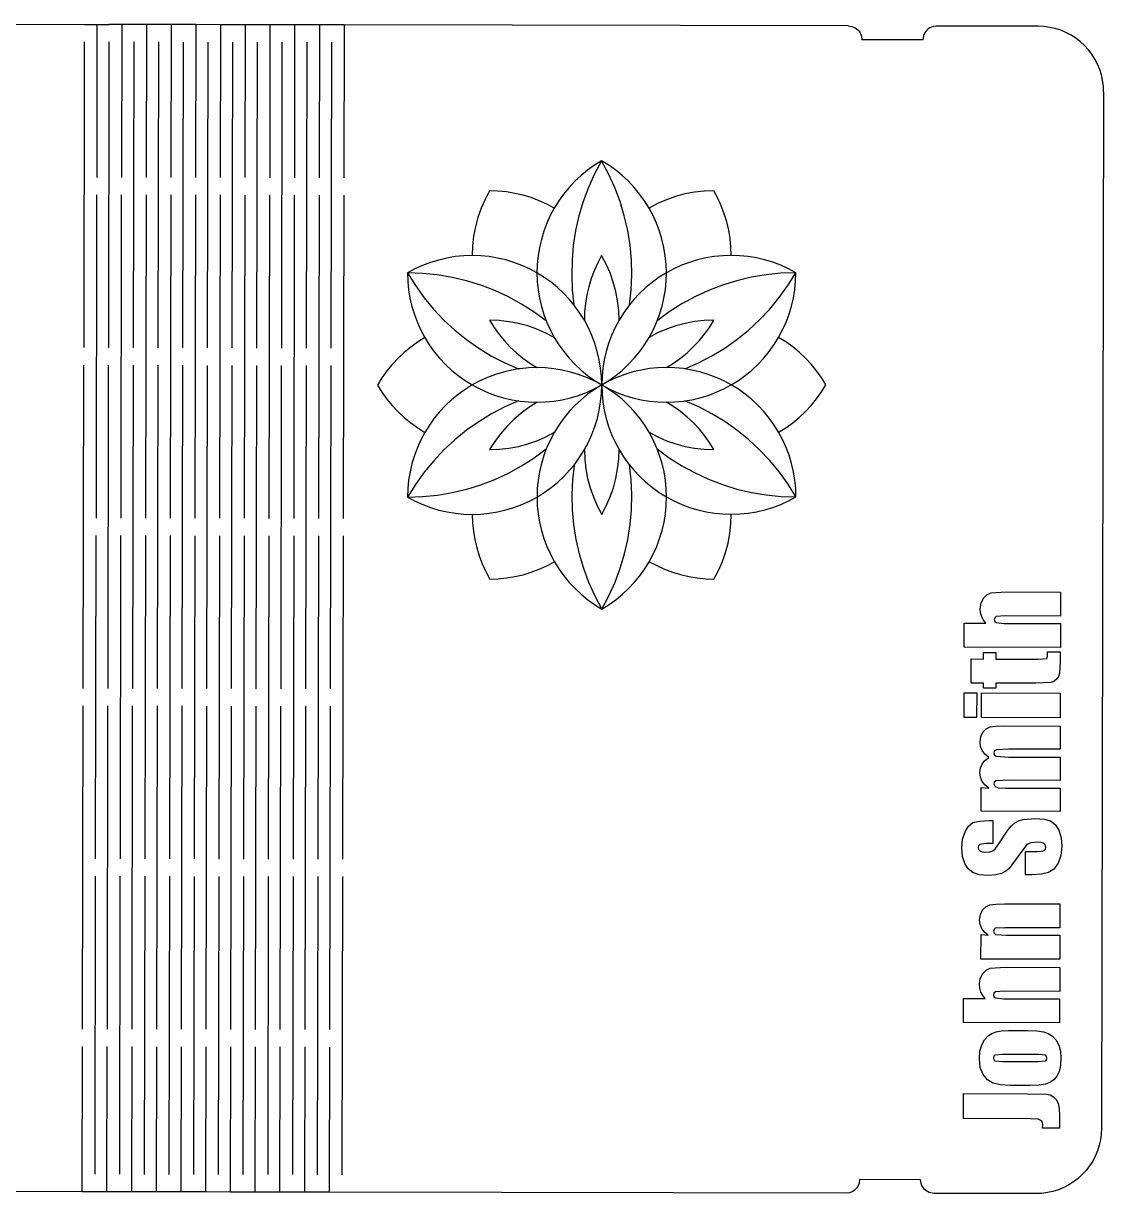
# Model space of a CAD drawing. Extents: x -157 to 157, y -85 to 85.
# Drawn here: x 0 to 157.4, y -85.3 to 85.3 of the extents above; entities that cross this region are included whole.
import ezdxf

# ---------------------------------------------------------------- set-up
doc = ezdxf.new("R2010")
doc.units = 0
doc.header["$MEASUREMENT"] = 0
doc.layers.get('0').update_dxf_attribs({"linetype": 'CONTINUOUS'})

msp = doc.modelspace()

# ---------------------------------------------------------------- linework, layer by layer
for p, q in [((-64.54, 85.27), (8.92, 85.13)), ((8.92, 85.13), (10.72, 85.12)), ((10.72, 85.12), (10.68, 62.83)), ((10.72, 85.12), (12.52, 85.12)), ((14.32, 85.12), (12.52, 85.12)), ((14.32, 85.12), (14.28, 62.83)), ((17.92, 85.11), (14.32, 85.12)), ((17.92, 85.11), (17.88, 62.82)), ((21.53, 85.1), (17.92, 85.11)), ((21.53, 85.1), (21.48, 62.81)), ((25.13, 85.1), (21.53, 85.1)), ((25.13, 85.1), (25.08, 62.8)), ((28.73, 85.09), (25.13, 85.1)), ((28.73, 85.09), (28.68, 62.8)), ((32.33, 85.08), (28.73, 85.09)), ((32.33, 85.08), (32.29, 62.79)), ((35.93, 85.07), (32.33, 85.08)), ((35.93, 85.07), (35.89, 62.78)), ((39.53, 85.07), (35.93, 85.07)), ((39.53, 85.07), (39.49, 62.78)), ((43.14, 85.06), (39.53, 85.07)), ((43.14, 85.06), (43.09, 62.77)), ((46.74, 85.05), (43.14, 85.06)), ((46.74, 85.05), (46.69, 62.76)), ((120.2, 84.91), (46.74, 85.05)), ((120.2, 84.91), (120.71, 84.84)), ((120.71, 84.84), (120.96, 84.75)), ((120.96, 84.75), (121.2, 84.64)), ((121.2, 84.64), (121.41, 84.49)), ((121.41, 84.49), (121.61, 84.32)), ((121.61, 84.32), (121.78, 84.12)), ((121.78, 84.12), (121.93, 83.9)), ((121.93, 83.9), (122.04, 83.67)), ((122.04, 83.67), (122.12, 83.42)), ((131.24, 83.65), (131.15, 83.4)), ((131.35, 83.88), (131.24, 83.65)), ((131.5, 84.1), (131.35, 83.88)), ((131.67, 84.3), (131.5, 84.1)), ((131.87, 84.47), (131.67, 84.3)), ((132.09, 84.61), (131.87, 84.47)), ((132.32, 84.73), (132.09, 84.61)), ((132.57, 84.81), (132.32, 84.73)), ((133.09, 84.88), (132.57, 84.81)), ((147.91, 84.85), (133.09, 84.88)), ((148.74, 84.81), (147.91, 84.85)), ((149.56, 84.7), (148.74, 84.81)), ((150.38, 84.52), (149.56, 84.7)), ((151.17, 84.27), (150.38, 84.52)), ((151.93, 83.95), (151.17, 84.27)), ((152.67, 83.56), (151.93, 83.95)), ((8.83, 38), (8.91, 82.59)), ((12.43, 37.99), (12.52, 82.58)), ((16.03, 37.99), (16.12, 82.57)), ((19.63, 37.98), (19.72, 82.57)), ((23.23, 37.97), (23.32, 82.56)), ((26.83, 37.96), (26.92, 82.55)), ((30.44, 37.96), (30.52, 82.54)), ((34.04, 37.95), (34.13, 82.54)), ((37.64, 37.94), (37.73, 82.53)), ((41.24, 37.94), (41.33, 82.52)), ((44.84, 37.93), (44.93, 82.52)), ((122.12, 83.42), (122.19, 82.9)), ((131.08, 82.88), (122.19, 82.9)), ((131.15, 83.4), (131.08, 82.88)), ((153.37, 83.12), (152.67, 83.56)), ((154.03, 82.61), (153.37, 83.12)), ((154.64, 82.05), (154.03, 82.61)), ((155.2, 81.43), (154.64, 82.05)), ((155.71, 80.77), (155.2, 81.43)), ((156.15, 80.07), (155.71, 80.77)), ((156.53, 79.33), (156.15, 80.07)), ((156.85, 78.56), (156.53, 79.33)), ((157.1, 77.77), (156.85, 78.56)), ((157.28, 76.96), (157.1, 77.77)), ((157.38, 76.14), (157.28, 76.96)), ((157.42, 75.31), (157.11, -75.82)), ((157.42, 75.31), (157.38, 76.14)), ((84.26, 65.25), (83.22, 64.6)), ((84.26, 65.25), (83.24, 63.33)), ((85.29, 63.33), (84.26, 65.25)), ((85.31, 64.6), (84.26, 65.25)), ((82.21, 63.88), (81.26, 63.1)), ((83.22, 64.6), (82.21, 63.88)), ((83.24, 63.33), (82.34, 61.34)), ((86.19, 61.34), (85.29, 63.33)), ((86.32, 63.88), (85.31, 64.6)), ((87.27, 63.1), (86.32, 63.88)), ((80.36, 62.25), (79.51, 61.35)), ((81.26, 63.1), (80.36, 62.25)), ((88.17, 62.25), (87.27, 63.1)), ((89.02, 61.35), (88.17, 62.25)), ((10.67, 60.29), (10.58, 13.16)), ((14.27, 60.29), (14.18, 13.15)), ((17.87, 60.28), (17.78, 13.15)), ((21.48, 60.27), (21.38, 13.14)), ((25.08, 60.26), (24.98, 13.13)), ((28.68, 60.26), (28.59, 13.12)), ((32.28, 60.25), (32.19, 13.12)), ((35.88, 60.24), (35.79, 13.11)), ((39.48, 60.24), (39.39, 13.1)), ((43.09, 60.23), (42.99, 13.1)), ((46.69, 60.22), (46.59, 13.09)), ((67.92, 60.86), (67.27, 59.62)), ((69.16, 60.82), (67.92, 60.86)), ((70.39, 60.7), (69.16, 60.82)), ((71.61, 60.5), (70.39, 60.7)), ((72.81, 60.22), (71.61, 60.5)), ((73.99, 59.87), (72.81, 60.22)), ((75.15, 59.43), (73.99, 59.87)), ((78.73, 60.39), (78.01, 59.39)), ((79.51, 61.35), (78.73, 60.39)), ((82.34, 61.34), (81.58, 59.3)), ((86.95, 59.3), (86.19, 61.34)), ((89.8, 60.4), (89.02, 61.35)), ((90.52, 59.4), (89.8, 60.4)), ((95.05, 60.04), (93.71, 59.57)), ((96.41, 60.41), (95.05, 60.04)), ((97.8, 60.67), (96.41, 60.41)), ((99.2, 60.83), (97.8, 60.67)), ((100.61, 60.88), (99.2, 60.83)), ((101.19, 59.79), (100.61, 60.88)), ((101.7, 58.67), (101.19, 59.79)), ((66.7, 58.32), (66.24, 56.99)), ((67.27, 59.62), (66.7, 58.32)), ((76.27, 58.92), (75.15, 59.43)), ((77.36, 58.34), (76.27, 58.92)), ((77.36, 58.34), (76.78, 57.25)), ((78.01, 59.39), (77.36, 58.34)), ((81.58, 59.3), (80.96, 57.21)), ((87.57, 57.21), (86.95, 59.3)), ((91.17, 58.35), (90.52, 59.4)), ((92.42, 59.01), (91.17, 58.35)), ((91.76, 57.26), (91.17, 58.35)), ((93.71, 59.57), (92.42, 59.01)), ((102.14, 57.51), (101.7, 58.67)), ((66.24, 56.99), (65.87, 55.63)), ((76.78, 57.25), (76.27, 56.13)), ((80.96, 57.21), (80.48, 55.08)), ((88.06, 55.09), (87.57, 57.21)), ((92.27, 56.14), (91.76, 57.26)), ((102.49, 56.33), (102.14, 57.51)), ((102.78, 55.13), (102.49, 56.33)), ((65.87, 55.63), (65.61, 54.24)), ((75.84, 54.97), (75.48, 53.79)), ((76.27, 56.13), (75.84, 54.97)), ((80.48, 55.08), (80.14, 52.93)), ((88.4, 52.94), (88.06, 55.09)), ((92.7, 54.98), (92.27, 56.14)), ((93.06, 53.8), (92.7, 54.98)), ((102.98, 53.91), (102.78, 55.13)), ((65.61, 54.24), (65.45, 52.84)), ((75.48, 53.79), (75.2, 52.59)), ((80.14, 52.93), (79.95, 50.76)), ((88.6, 50.77), (88.4, 52.94)), ((93.34, 52.6), (93.06, 53.8)), ((103.1, 52.68), (102.98, 53.91)), ((62.94, 51.27), (61.72, 51.06)), ((64.17, 51.39), (62.94, 51.27)), ((65.4, 51.43), (64.17, 51.39)), ((65.45, 52.84), (65.4, 51.43)), ((66.64, 51.39), (65.4, 51.43)), ((67.86, 51.27), (66.64, 51.39)), ((69.08, 51.07), (67.86, 51.27)), ((75, 51.37), (74.88, 50.14)), ((75.2, 52.59), (75, 51.37)), ((84.27, 51.44), (83.69, 50.35)), ((84.93, 50.19), (84.27, 51.44)), ((93.54, 51.38), (93.34, 52.6)), ((93.67, 50.15), (93.54, 51.38)), ((100.68, 51.29), (99.46, 51.08)), ((101.91, 51.41), (100.68, 51.29)), ((103.14, 51.45), (101.91, 51.41)), ((103.14, 51.45), (103.1, 52.68)), ((104.37, 51.41), (103.14, 51.45)), ((105.6, 51.29), (104.37, 51.41)), ((106.82, 51.09), (105.6, 51.29)), ((57.06, 49.48), (55.97, 48.9)), ((58.18, 49.99), (57.06, 49.48)), ((59.34, 50.42), (58.18, 49.99)), ((60.52, 50.78), (59.34, 50.42)), ((61.72, 51.06), (60.52, 50.78)), ((70.29, 50.79), (69.08, 51.07)), ((71.47, 50.43), (70.29, 50.79)), ((72.62, 50), (71.47, 50.43)), ((73.75, 49.49), (72.62, 50)), ((74.84, 48.91), (73.75, 49.49)), ((74.88, 50.14), (74.84, 48.91)), ((79.95, 50.76), (79.9, 48.58)), ((83.69, 50.35), (83.18, 49.22)), ((85.5, 48.9), (84.93, 50.19)), ((88.65, 48.59), (88.6, 50.77)), ((93.71, 48.92), (93.67, 50.15)), ((94.8, 49.5), (93.71, 48.92)), ((95.92, 50.01), (94.8, 49.5)), ((97.08, 50.44), (95.92, 50.01)), ((98.26, 50.8), (97.08, 50.44)), ((99.46, 51.08), (98.26, 50.8)), ((108.02, 50.81), (106.82, 51.09)), ((109.21, 50.45), (108.02, 50.81)), ((110.36, 50.02), (109.21, 50.45)), ((111.49, 49.51), (110.36, 50.02)), ((112.58, 48.92), (111.49, 49.51)), ((58.15, 48.82), (55.97, 48.9)), ((55.97, 48.9), (57.12, 47.05)), ((55.97, 48.9), (56.01, 47.66)), ((60.31, 48.61), (58.15, 48.82)), ((62.46, 48.25), (60.31, 48.61)), ((64.58, 47.74), (62.46, 48.25)), ((74.84, 48.91), (74.88, 47.67)), ((75.89, 48.25), (74.84, 48.91)), ((76.89, 47.54), (75.89, 48.25)), ((79.9, 48.58), (79.99, 46.41)), ((82.75, 48.07), (82.39, 46.89)), ((83.18, 49.22), (82.75, 48.07)), ((85.96, 47.57), (85.5, 48.9)), ((88.56, 46.41), (88.65, 48.59)), ((92.66, 48.26), (91.66, 47.54)), ((93.71, 48.92), (92.66, 48.26)), ((93.67, 47.68), (93.71, 48.92)), ((106.08, 48.27), (103.96, 47.76)), ((108.23, 48.63), (106.08, 48.27)), ((110.4, 48.85), (108.23, 48.63)), ((112.58, 48.92), (110.4, 48.85)), ((111.42, 47.07), (112.58, 48.92)), ((112.54, 47.69), (112.58, 48.92)), ((56.01, 47.66), (56.13, 46.43)), ((56.13, 46.43), (56.33, 45.22)), ((57.12, 47.05), (58.39, 45.28)), ((66.67, 47.1), (64.58, 47.74)), ((68.7, 46.32), (66.67, 47.1)), ((70.68, 45.41), (68.7, 46.32)), ((74.88, 47.67), (75, 46.44)), ((75, 46.44), (75.2, 45.22)), ((77.85, 46.75), (76.89, 47.54)), ((78.75, 45.91), (77.85, 46.75)), ((79.99, 46.41), (80.23, 44.24)), ((82.39, 46.89), (82.11, 45.68)), ((86.33, 46.2), (85.96, 47.57)), ((86.59, 44.82), (86.33, 46.2)), ((88.32, 44.24), (88.56, 46.41)), ((90.7, 46.76), (89.8, 45.91)), ((91.66, 47.54), (90.7, 46.76)), ((93.35, 45.23), (93.55, 46.45)), ((93.55, 46.45), (93.67, 47.68)), ((99.85, 46.34), (97.87, 45.42)), ((101.88, 47.12), (99.85, 46.34)), ((103.96, 47.76), (101.88, 47.12)), ((110.15, 45.3), (111.42, 47.07)), ((112.22, 45.24), (112.42, 46.46)), ((112.42, 46.46), (112.54, 47.69)), ((56.33, 45.22), (56.61, 44.01)), ((58.39, 45.28), (59.78, 43.6)), ((72.59, 44.36), (70.68, 45.41)), ((74.43, 43.19), (72.59, 44.36)), ((75.2, 45.22), (75.48, 44.02)), ((79.59, 45.01), (78.75, 45.91)), ((80.23, 44.24), (79.59, 45.01)), ((81.91, 44.47), (81.79, 43.24)), ((82.11, 45.68), (81.91, 44.47)), ((86.75, 43.42), (86.59, 44.82)), ((88.96, 45.01), (88.32, 44.24)), ((89.8, 45.91), (88.96, 45.01)), ((93.07, 44.03), (93.35, 45.23)), ((95.96, 44.37), (94.12, 43.2)), ((97.87, 45.42), (95.96, 44.37)), ((108.77, 43.62), (110.15, 45.3)), ((111.94, 44.04), (112.22, 45.24)), ((56.61, 44.01), (56.97, 42.83)), ((56.97, 42.83), (57.41, 41.68)), ((59.78, 43.6), (61.28, 42.02)), ((76.19, 41.9), (74.43, 43.19)), ((75.48, 44.02), (75.84, 42.84)), ((75.84, 42.84), (76.19, 41.9)), ((80.38, 44.05), (80.23, 44.24)), ((81.09, 43.05), (80.38, 44.05)), ((81.75, 42), (81.09, 43.05)), ((81.79, 43.24), (81.75, 42)), ((86.8, 42), (86.75, 43.42)), ((87.46, 43.05), (86.8, 42)), ((88.17, 44.06), (87.46, 43.05)), ((88.32, 44.24), (88.17, 44.06)), ((94.12, 43.2), (92.36, 41.91)), ((92.36, 41.91), (92.71, 42.85)), ((92.71, 42.85), (93.07, 44.03)), ((107.27, 42.04), (108.77, 43.62)), ((111.14, 41.7), (111.58, 42.86)), ((111.58, 42.86), (111.94, 44.04)), ((57.41, 41.68), (57.92, 40.55)), ((61.28, 42.02), (62.88, 40.54)), ((69.34, 41.94), (67.93, 42)), ((67.93, 42), (68.59, 40.95)), ((68.59, 40.95), (69.31, 39.94)), ((70.75, 41.79), (69.34, 41.94)), ((72.13, 41.52), (70.75, 41.79)), ((73.5, 41.16), (72.13, 41.52)), ((74.83, 40.69), (73.5, 41.16)), ((76.19, 41.9), (76.28, 41.69)), ((76.28, 41.69), (76.79, 40.56)), ((82.33, 40.91), (81.75, 42)), ((86.8, 42), (86.22, 40.92)), ((91.76, 40.57), (92.27, 41.69)), ((92.27, 41.69), (92.36, 41.91)), ((95.06, 41.17), (93.72, 40.7)), ((96.42, 41.54), (95.06, 41.17)), ((97.8, 41.8), (96.42, 41.54)), ((99.21, 41.96), (97.8, 41.8)), ((100.62, 42.01), (99.21, 41.96)), ((99.25, 39.96), (99.97, 40.96)), ((99.97, 40.96), (100.62, 42.01)), ((105.67, 40.56), (107.27, 42.04)), ((110.63, 40.58), (111.14, 41.7)), ((58.5, 39.46), (57.45, 38.81)), ((57.92, 40.55), (58.5, 39.46)), ((58.5, 39.46), (59.15, 38.41)), ((62.88, 40.54), (64.58, 39.17)), ((69.31, 39.94), (70.09, 38.99)), ((76.12, 40.13), (74.83, 40.69)), ((77.37, 39.47), (76.12, 40.13)), ((76.79, 40.56), (77.37, 39.47)), ((77.37, 39.47), (78.02, 38.42)), ((82.84, 39.79), (82.33, 40.91)), ((83.28, 38.63), (82.84, 39.79)), ((85.71, 39.79), (85.28, 38.63)), ((86.22, 40.92), (85.71, 39.79)), ((90.53, 38.43), (91.18, 39.48)), ((91.18, 39.48), (91.76, 40.57)), ((92.43, 40.14), (91.18, 39.48)), ((93.72, 40.7), (92.43, 40.14)), ((98.46, 39), (99.25, 39.96)), ((103.98, 39.18), (105.67, 40.56)), ((109.4, 38.44), (110.05, 39.49)), ((110.05, 39.49), (110.63, 40.58)), ((111.1, 38.84), (110.05, 39.49)), ((56.45, 38.09), (55.5, 37.31)), ((57.45, 38.81), (56.45, 38.09)), ((59.15, 38.41), (59.87, 37.41)), ((64.58, 39.17), (66.36, 37.91)), ((66.36, 37.91), (68.22, 36.78)), ((70.09, 38.99), (70.93, 38.09)), ((70.93, 38.09), (71.84, 37.25)), ((78.02, 38.42), (78.74, 37.42)), ((83.63, 37.45), (83.28, 38.63)), ((85.28, 38.63), (84.92, 37.45)), ((89.81, 37.43), (90.53, 38.43)), ((96.72, 37.26), (97.62, 38.1)), ((97.62, 38.1), (98.46, 39)), ((100.34, 36.79), (102.2, 37.93)), ((102.2, 37.93), (103.98, 39.18)), ((108.68, 37.44), (109.4, 38.44)), ((112.11, 38.12), (111.1, 38.84)), ((113.06, 37.34), (112.11, 38.12)), ((54.59, 36.46), (53.75, 35.56)), ((55.5, 37.31), (54.59, 36.46)), ((59.87, 37.41), (60.66, 36.46)), ((60.66, 36.46), (61.5, 35.56)), ((68.22, 36.78), (70.15, 35.77)), ((71.84, 37.25), (72.79, 36.46)), ((72.79, 36.46), (73.8, 35.74)), ((78.74, 37.42), (79.53, 36.47)), ((79.53, 36.47), (80.37, 35.57)), ((83.92, 36.25), (83.63, 37.45)), ((84.12, 35.03), (83.92, 36.25)), ((84.64, 36.25), (84.44, 35.03)), ((84.92, 37.45), (84.64, 36.25)), ((88.19, 35.57), (89.03, 36.47)), ((89.03, 36.47), (89.81, 37.43)), ((94.76, 35.75), (95.77, 36.47)), ((95.77, 36.47), (96.72, 37.26)), ((98.4, 35.79), (100.34, 36.79)), ((107.06, 35.58), (107.9, 36.48)), ((107.9, 36.48), (108.68, 37.44)), ((113.96, 36.49), (113.06, 37.34)), ((114.81, 35.59), (113.96, 36.49)), ((8.73, -11.67), (8.82, 35.46)), ((12.33, -11.68), (12.42, 35.45)), ((15.93, -11.69), (16.02, 35.45)), ((19.53, -11.69), (19.63, 35.44)), ((23.13, -11.7), (23.23, 35.43)), ((26.73, -11.71), (26.83, 35.42)), ((30.34, -11.71), (30.43, 35.42)), ((33.94, -11.72), (34.03, 35.41)), ((37.54, -11.73), (37.63, 35.4)), ((41.14, -11.74), (41.24, 35.4)), ((44.74, -11.74), (44.84, 35.39)), ((52.97, 34.61), (52.25, 33.6)), ((53.75, 35.56), (52.97, 34.61)), ((61.5, 35.56), (62.4, 34.71)), ((62.4, 34.71), (63.36, 33.93)), ((69.96, 34.45), (68.78, 34.09)), ((71.16, 34.73), (69.96, 34.45)), ((70.15, 35.77), (72.15, 34.9)), ((72.15, 34.9), (71.16, 34.73)), ((72.38, 34.93), (72.15, 34.9)), ((73.61, 35.05), (72.38, 34.93)), ((74.84, 35.09), (73.61, 35.05)), ((73.8, 35.74), (74.84, 35.09)), ((76.08, 35.05), (74.84, 35.09)), ((77.31, 34.93), (76.08, 35.05)), ((78.53, 34.73), (77.31, 34.93)), ((79.73, 34.45), (78.53, 34.73)), ((80.91, 34.09), (79.73, 34.45)), ((80.37, 35.57), (81.27, 34.72)), ((81.27, 34.72), (82.23, 33.94)), ((84.24, 33.8), (84.12, 35.03)), ((84.44, 35.03), (84.32, 33.8)), ((86.33, 33.94), (87.29, 34.73)), ((87.29, 34.73), (88.19, 35.57)), ((88.83, 34.46), (87.65, 34.1)), ((90.03, 34.74), (88.83, 34.46)), ((91.25, 34.94), (90.03, 34.74)), ((92.48, 35.06), (91.25, 34.94)), ((93.71, 35.1), (92.48, 35.06)), ((93.71, 35.1), (94.76, 35.75)), ((94.95, 35.06), (93.71, 35.1)), ((96.18, 34.94), (94.95, 35.06)), ((96.41, 34.91), (96.18, 34.94)), ((96.41, 34.91), (98.4, 35.79)), ((97.4, 34.74), (96.41, 34.91)), ((98.6, 34.46), (97.4, 34.74)), ((99.78, 34.1), (98.6, 34.46)), ((105.2, 33.95), (106.16, 34.73)), ((106.16, 34.73), (107.06, 35.58)), ((115.59, 34.64), (114.81, 35.59)), ((116.31, 33.63), (115.59, 34.64)), ((52.25, 33.6), (51.6, 32.55)), ((51.6, 32.55), (52.25, 31.5)), ((63.36, 33.93), (64.36, 33.21)), ((64.36, 33.21), (65.41, 32.56)), ((65.41, 32.56), (64.36, 31.91)), ((66.5, 33.14), (65.41, 32.56)), ((65.41, 32.56), (66.5, 31.98)), ((67.62, 33.65), (66.5, 33.14)), ((68.78, 34.09), (67.62, 33.65)), ((82.07, 33.66), (80.91, 34.09)), ((83.19, 33.15), (82.07, 33.66)), ((82.23, 33.94), (83.23, 33.22)), ((84.28, 32.57), (83.19, 33.15)), ((83.19, 31.99), (84.28, 32.57)), ((83.23, 33.22), (84.28, 32.57)), ((84.28, 32.57), (83.23, 31.92)), ((84.28, 32.57), (84.24, 33.8)), ((84.24, 31.34), (84.28, 32.57)), ((84.32, 33.8), (84.28, 32.57)), ((84.28, 32.57), (85.33, 33.22)), ((85.37, 33.15), (84.28, 32.57)), ((84.28, 32.57), (85.37, 31.99)), ((84.28, 32.57), (84.32, 31.34)), ((85.33, 31.92), (84.28, 32.57)), ((85.33, 33.22), (86.33, 33.94)), ((86.49, 33.66), (85.37, 33.15)), ((87.65, 34.1), (86.49, 33.66)), ((100.94, 33.67), (99.78, 34.1)), ((102.06, 33.16), (100.94, 33.67)), ((103.15, 32.58), (102.06, 33.16)), ((102.06, 32), (103.15, 32.58)), ((103.15, 32.58), (104.2, 33.23)), ((104.2, 31.93), (103.15, 32.58)), ((104.2, 33.23), (105.2, 33.95)), ((116.96, 32.59), (116.31, 33.63)), ((116.31, 31.54), (116.96, 32.59)), ((52.25, 31.5), (52.97, 30.5)), ((63.36, 31.19), (62.41, 30.4)), ((64.36, 31.91), (63.36, 31.19)), ((66.5, 31.98), (67.63, 31.47)), ((67.63, 31.47), (68.78, 31.03)), ((68.78, 31.03), (69.96, 30.68)), ((79.73, 30.68), (80.91, 31.04)), ((80.91, 31.04), (82.07, 31.48)), ((82.23, 31.2), (81.27, 30.41)), ((82.07, 31.48), (83.19, 31.99)), ((83.23, 31.92), (82.23, 31.2)), ((84.12, 30.11), (84.24, 31.34)), ((84.32, 31.34), (84.44, 30.11)), ((86.33, 31.2), (85.33, 31.92)), ((85.37, 31.99), (86.49, 31.48)), ((87.29, 30.42), (86.33, 31.2)), ((86.49, 31.48), (87.65, 31.04)), ((87.65, 31.04), (88.83, 30.69)), ((98.6, 30.69), (99.78, 31.05)), ((99.78, 31.05), (100.94, 31.49)), ((100.94, 31.49), (102.06, 32)), ((105.2, 31.21), (104.2, 31.93)), ((106.16, 30.43), (105.2, 31.21)), ((115.59, 30.53), (116.31, 31.54)), ((52.97, 30.5), (53.75, 29.55)), ((53.75, 29.55), (54.6, 28.65)), ((61.5, 29.56), (60.66, 28.66)), ((62.41, 30.4), (61.5, 29.56)), ((70.16, 29.35), (68.22, 28.34)), ((69.96, 30.68), (71.17, 30.4)), ((72.15, 30.23), (70.16, 29.35)), ((71.17, 30.4), (72.15, 30.23)), ((72.15, 30.23), (72.38, 30.2)), ((72.38, 30.2), (73.61, 30.08)), ((73.65, 29.29), (72.52, 28.45)), ((73.61, 30.08), (74.85, 30.04)), ((74.85, 30.04), (73.65, 29.29)), ((74.85, 30.04), (76.08, 30.08)), ((76.08, 30.08), (77.31, 30.2)), ((77.31, 30.2), (78.53, 30.4)), ((78.53, 30.4), (79.73, 30.68)), ((80.37, 29.57), (79.53, 28.67)), ((81.27, 30.41), (80.37, 29.57)), ((83.92, 28.89), (84.12, 30.11)), ((84.44, 30.11), (84.64, 28.89)), ((88.19, 29.57), (87.29, 30.42)), ((89.03, 28.67), (88.19, 29.57)), ((88.83, 30.69), (90.03, 30.41)), ((90.03, 30.41), (91.25, 30.21)), ((91.25, 30.21), (92.48, 30.09)), ((92.48, 30.09), (93.72, 30.05)), ((93.72, 30.05), (94.95, 30.09)), ((94.77, 29.39), (93.72, 30.05)), ((95.77, 28.68), (94.77, 29.39)), ((94.95, 30.09), (96.18, 30.21)), ((96.18, 30.21), (96.41, 30.24)), ((96.41, 30.24), (97.4, 30.41)), ((98.41, 29.37), (96.41, 30.24)), ((97.4, 30.41), (98.6, 30.69)), ((100.34, 28.36), (98.41, 29.37)), ((107.06, 29.58), (106.16, 30.43)), ((107.9, 28.68), (107.06, 29.58)), ((113.97, 28.68), (114.81, 29.58)), ((114.81, 29.58), (115.59, 30.53)), ((54.6, 28.65), (55.5, 27.8)), ((55.5, 27.8), (56.45, 27.02)), ((59.88, 27.7), (59.16, 26.7)), ((60.66, 28.66), (59.88, 27.7)), ((68.22, 28.34), (66.36, 27.21)), ((71.45, 27.53), (70.45, 26.53)), ((72.52, 28.45), (71.45, 27.53)), ((78.75, 27.71), (78.03, 26.71)), ((79.53, 28.67), (78.75, 27.71)), ((83.28, 26.5), (83.64, 27.69)), ((83.64, 27.69), (83.92, 28.89)), ((84.64, 28.89), (84.93, 27.69)), ((84.93, 27.69), (85.28, 26.5)), ((89.82, 27.72), (89.03, 28.67)), ((90.54, 26.71), (89.82, 27.72)), ((96.72, 27.89), (95.77, 28.68)), ((97.63, 27.05), (96.72, 27.89)), ((102.2, 27.23), (100.34, 28.36)), ((108.69, 27.73), (107.9, 28.68)), ((109.41, 26.72), (108.69, 27.73)), ((112.11, 27.05), (113.07, 27.83)), ((113.07, 27.83), (113.97, 28.68)), ((56.45, 27.02), (57.46, 26.3)), ((57.46, 26.3), (58.51, 25.65)), ((58.51, 25.65), (57.93, 24.56)), ((59.16, 26.7), (58.51, 25.65)), ((64.58, 25.95), (62.89, 24.58)), ((66.36, 27.21), (64.58, 25.95)), ((70.45, 26.53), (69.53, 25.46)), ((76.13, 25), (77.38, 25.66)), ((77.38, 25.66), (76.8, 24.57)), ((78.03, 26.71), (77.38, 25.66)), ((82.85, 25.35), (83.28, 26.5)), ((85.28, 26.5), (85.72, 25.35)), ((91.19, 25.67), (90.54, 26.71)), ((91.19, 25.67), (92.44, 25.01)), ((91.77, 24.58), (91.19, 25.67)), ((98.47, 26.15), (97.63, 27.05)), ((99.25, 25.19), (98.47, 26.15)), ((103.99, 25.97), (102.2, 27.23)), ((105.68, 24.6), (103.99, 25.97)), ((110.06, 25.68), (109.41, 26.72)), ((110.06, 25.68), (111.11, 26.33)), ((110.64, 24.59), (110.06, 25.68)), ((111.11, 26.33), (112.11, 27.05)), ((57.93, 24.56), (57.42, 23.44)), ((62.89, 24.58), (61.29, 23.1)), ((68.69, 24.32), (67.94, 23.13)), ((69.53, 25.46), (68.69, 24.32)), ((72.14, 23.6), (73.51, 23.97)), ((73.51, 23.97), (74.84, 24.43)), ((74.84, 24.43), (76.13, 25)), ((76.8, 24.57), (76.29, 23.44)), ((81.76, 23.13), (82.34, 24.22)), ((82.34, 24.22), (82.85, 25.35)), ((85.72, 25.35), (86.23, 24.22)), ((86.23, 24.22), (86.81, 23.14)), ((92.28, 23.45), (91.77, 24.58)), ((92.44, 25.01), (93.73, 24.44)), ((93.73, 24.44), (95.06, 23.98)), ((95.06, 23.98), (96.43, 23.61)), ((99.97, 24.19), (99.25, 25.19)), ((100.63, 23.14), (99.97, 24.19)), ((107.28, 23.12), (105.68, 24.6)), ((111.15, 23.46), (110.64, 24.59)), ((56.98, 22.28), (56.62, 21.1)), ((57.42, 23.44), (56.98, 22.28)), ((61.29, 23.1), (59.79, 21.52)), ((67.94, 23.13), (69.35, 23.18)), ((69.35, 23.18), (70.76, 23.34)), ((70.76, 23.34), (72.14, 23.6)), ((74.44, 21.94), (76.2, 23.23)), ((75.85, 22.29), (75.49, 21.11)), ((76.2, 23.23), (75.85, 22.29)), ((76.29, 23.44), (76.2, 23.23)), ((81.11, 22.08), (81.76, 23.13)), ((81.76, 23.13), (81.81, 21.72)), ((86.76, 21.73), (86.81, 23.14)), ((86.81, 23.14), (87.47, 22.09)), ((92.37, 23.24), (92.28, 23.45)), ((92.37, 23.24), (94.13, 21.95)), ((92.72, 22.3), (92.37, 23.24)), ((93.08, 21.12), (92.72, 22.3)), ((96.43, 23.61), (97.81, 23.35)), ((97.81, 23.35), (99.22, 23.19)), ((99.22, 23.19), (100.63, 23.14)), ((108.78, 21.54), (107.28, 23.12)), ((111.59, 22.31), (111.15, 23.46)), ((111.95, 21.13), (111.59, 22.31)), ((56.62, 21.1), (56.35, 19.9)), ((59.79, 21.52), (58.41, 19.83)), ((70.69, 19.72), (72.6, 20.76)), ((72.6, 20.76), (74.44, 21.94)), ((75.49, 21.11), (75.21, 19.9)), ((79.6, 20.13), (80.24, 20.89)), ((80.24, 20.89), (80, 18.73)), ((80.24, 20.89), (80.39, 21.08)), ((80.39, 21.08), (81.11, 22.08)), ((81.81, 21.72), (81.97, 20.32)), ((86.6, 20.32), (86.76, 21.73)), ((87.47, 22.09), (88.19, 21.08)), ((88.19, 21.08), (88.33, 20.9)), ((88.57, 18.73), (88.33, 20.9)), ((88.33, 20.9), (88.97, 20.13)), ((93.36, 19.91), (93.08, 21.12)), ((94.13, 21.95), (95.97, 20.78)), ((95.97, 20.78), (97.88, 19.73)), ((110.17, 19.86), (108.78, 21.54)), ((112.23, 19.92), (111.95, 21.13)), ((56.35, 19.9), (56.14, 18.68)), ((58.41, 19.83), (57.14, 18.06)), ((66.68, 18.02), (68.72, 18.8)), ((68.72, 18.8), (70.69, 19.72)), ((75.21, 19.9), (75.01, 18.69)), ((77.86, 18.38), (78.76, 19.22)), ((78.76, 19.22), (79.6, 20.13)), ((81.97, 20.32), (82.23, 18.93)), ((82.23, 18.93), (82.6, 17.57)), ((85.98, 17.57), (86.34, 18.94)), ((86.34, 18.94), (86.6, 20.32)), ((88.97, 20.13), (89.81, 19.23)), ((89.81, 19.23), (90.72, 18.39)), ((93.56, 18.7), (93.36, 19.91)), ((97.88, 19.73), (99.86, 18.82)), ((99.86, 18.82), (101.89, 18.04)), ((111.44, 18.09), (110.17, 19.86)), ((112.43, 18.7), (112.23, 19.92)), ((57.14, 18.06), (55.98, 16.21)), ((56.02, 17.45), (55.98, 16.21)), ((56.14, 18.68), (56.02, 17.45)), ((62.48, 16.87), (64.6, 17.37)), ((64.6, 17.37), (66.68, 18.02)), ((74.89, 17.46), (74.85, 16.22)), ((75.01, 18.69), (74.89, 17.46)), ((75.9, 16.88), (76.91, 17.6)), ((76.91, 17.6), (77.86, 18.38)), ((80, 18.73), (79.91, 16.55)), ((82.6, 17.57), (83.06, 16.24)), ((85.51, 16.24), (85.98, 17.57)), ((88.67, 16.56), (88.57, 18.73)), ((90.72, 18.39), (91.67, 17.6)), ((91.67, 17.6), (92.67, 16.88)), ((93.68, 17.47), (93.56, 18.7)), ((93.72, 16.23), (93.68, 17.47)), ((101.89, 18.04), (103.98, 17.39)), ((103.98, 17.39), (106.1, 16.89)), ((112.59, 16.24), (111.44, 18.09)), ((112.55, 17.48), (112.43, 18.7)), ((112.59, 16.24), (112.55, 17.48)), ((55.98, 16.21), (58.16, 16.29)), ((55.98, 16.21), (57.07, 15.63)), ((57.07, 15.63), (58.2, 15.12)), ((58.16, 16.29), (60.33, 16.51)), ((60.33, 16.51), (62.48, 16.87)), ((72.64, 15.13), (73.77, 15.64)), ((73.77, 15.64), (74.85, 16.22)), ((74.85, 16.22), (75.9, 16.88)), ((74.85, 16.22), (74.89, 14.99)), ((79.91, 16.55), (79.96, 14.37)), ((83.06, 16.24), (83.63, 14.95)), ((84.95, 14.95), (85.51, 16.24)), ((88.62, 14.38), (88.67, 16.56)), ((92.67, 16.88), (93.72, 16.23)), ((93.68, 15), (93.72, 16.23)), ((93.72, 16.23), (94.81, 15.65)), ((94.81, 15.65), (95.94, 15.14)), ((106.1, 16.89), (108.25, 16.53)), ((108.25, 16.53), (110.41, 16.31)), ((110.38, 15.15), (111.5, 15.66)), ((110.41, 16.31), (112.59, 16.24)), ((111.5, 15.66), (112.59, 16.24)), ((58.2, 15.12), (59.35, 14.69)), ((59.35, 14.69), (60.54, 14.33)), ((60.54, 14.33), (61.74, 14.05)), ((61.74, 14.05), (62.96, 13.85)), ((62.96, 13.85), (64.19, 13.73)), ((64.19, 13.73), (65.42, 13.69)), ((65.42, 13.69), (66.65, 13.73)), ((65.42, 13.69), (65.46, 12.46)), ((66.65, 13.73), (67.88, 13.85)), ((67.88, 13.85), (69.1, 14.05)), ((69.1, 14.05), (70.3, 14.34)), ((70.3, 14.34), (71.49, 14.69)), ((71.49, 14.69), (72.64, 15.13)), ((74.89, 14.99), (75.02, 13.76)), ((75.02, 13.76), (75.22, 12.54)), ((79.96, 14.37), (80.16, 12.2)), ((83.63, 14.95), (84.29, 13.7)), ((84.29, 13.7), (84.95, 14.95)), ((88.42, 12.21), (88.62, 14.38)), ((93.36, 12.55), (93.56, 13.77)), ((93.56, 13.77), (93.68, 15)), ((95.94, 15.14), (97.09, 14.71)), ((97.09, 14.71), (98.27, 14.35)), ((98.27, 14.35), (99.48, 14.07)), ((99.48, 14.07), (100.7, 13.87)), ((100.7, 13.87), (101.92, 13.75)), ((101.92, 13.75), (103.16, 13.71)), ((103.11, 12.3), (103.16, 13.71)), ((103.16, 13.71), (104.39, 13.75)), ((104.39, 13.75), (105.62, 13.87)), ((105.62, 13.87), (106.84, 14.07)), ((106.84, 14.07), (108.04, 14.35)), ((108.04, 14.35), (109.22, 14.71)), ((109.22, 14.71), (110.38, 15.15)), ((65.46, 12.46), (65.58, 11.23)), ((75.22, 12.54), (75.5, 11.34)), ((80.16, 12.2), (80.5, 10.05)), ((88.08, 10.05), (88.42, 12.21)), ((93.08, 11.35), (93.36, 12.55)), ((102.95, 10.9), (103.11, 12.3)), ((10.57, 10.62), (10.48, -36.51)), ((14.17, 10.61), (14.08, -36.52)), ((17.77, 10.61), (17.68, -36.53)), ((21.38, 10.6), (21.28, -36.53)), ((24.98, 10.59), (24.88, -36.54)), ((28.58, 10.58), (28.49, -36.55)), ((32.18, 10.58), (32.09, -36.55)), ((35.78, 10.57), (35.69, -36.56)), ((39.39, 10.56), (39.29, -36.57)), ((42.99, 10.56), (42.89, -36.58)), ((46.59, 10.55), (46.49, -36.58)), ((65.58, 11.23), (65.78, 10.01)), ((75.5, 11.34), (75.86, 10.16)), ((92.72, 10.17), (93.08, 11.35)), ((102.69, 9.51), (102.95, 10.9)), ((65.78, 10.01), (66.07, 8.81)), ((66.07, 8.81), (66.42, 7.63)), ((75.86, 10.16), (76.29, 9)), ((76.29, 9), (76.8, 7.88)), ((80.5, 10.05), (80.99, 7.92)), ((87.6, 7.93), (88.08, 10.05)), ((91.78, 7.89), (92.29, 9.01)), ((92.29, 9.01), (92.72, 10.17)), ((102.32, 8.15), (102.69, 9.51)), ((66.42, 7.63), (66.86, 6.47)), ((76.8, 7.88), (77.39, 6.79)), ((80.99, 7.92), (81.61, 5.84)), ((86.98, 5.84), (87.6, 7.93)), ((91.2, 6.8), (91.78, 7.89)), ((101.86, 6.82), (102.32, 8.15)), ((66.86, 6.47), (67.37, 5.35)), ((67.37, 5.35), (67.95, 4.26)), ((72.84, 4.9), (74.02, 5.26)), ((74.02, 5.26), (75.17, 5.7)), ((75.17, 5.7), (76.3, 6.21)), ((76.3, 6.21), (77.39, 6.79)), ((77.39, 6.79), (78.04, 5.74)), ((78.04, 5.74), (78.76, 4.74)), ((81.61, 5.84), (82.37, 3.8)), ((86.22, 3.8), (86.98, 5.84)), ((89.83, 4.74), (90.55, 5.75)), ((90.55, 5.75), (91.2, 6.8)), ((91.2, 6.8), (92.29, 6.22)), ((92.29, 6.22), (93.41, 5.71)), ((93.41, 5.71), (94.57, 5.27)), ((94.57, 5.27), (95.75, 4.91)), ((100.64, 4.27), (101.29, 5.52)), ((101.29, 5.52), (101.86, 6.82)), ((67.95, 4.26), (69.19, 4.3)), ((69.19, 4.3), (70.42, 4.42)), ((70.42, 4.42), (71.63, 4.62)), ((71.63, 4.62), (72.84, 4.9)), ((78.76, 4.74), (79.54, 3.78)), ((79.54, 3.78), (80.39, 2.88)), ((82.37, 3.8), (83.27, 1.81)), ((85.32, 1.81), (86.22, 3.8)), ((88.2, 2.89), (89.05, 3.79)), ((89.05, 3.79), (89.83, 4.74)), ((95.75, 4.91), (96.95, 4.63)), ((96.95, 4.63), (98.17, 4.43)), ((98.17, 4.43), (99.4, 4.31)), ((99.4, 4.31), (100.64, 4.27)), ((80.39, 2.88), (81.29, 2.04)), ((81.29, 2.04), (82.24, 1.26)), ((83.27, 1.81), (84.3, -0.11)), ((84.3, -0.11), (85.32, 1.81)), ((86.35, 1.26), (87.3, 2.04)), ((87.3, 2.04), (88.2, 2.89)), ((139.91, 1.46), (140.42, 1.98)), ((140.42, 1.98), (140.99, 2.25)), ((140.99, 2.25), (143.22, 2.38)), ((143.22, 2.38), (151.13, 2.37)), ((151.13, 2.37), (151.12, -1.13)), ((82.24, 1.26), (83.25, 0.54)), ((83.25, 0.54), (84.3, -0.11)), ((84.3, -0.11), (85.34, 0.54)), ((85.34, 0.54), (86.35, 1.26)), ((139.44, -0.1), (139.56, 0.75)), ((139.56, 0.75), (139.91, 1.46)), ((139.5, -0.68), (139.44, -0.1)), ((139.65, -1.22), (139.5, -0.68)), ((139.91, -1.72), (139.65, -1.22)), ((141.55, -1.37), (141.47, -1.65)), ((141.47, -1.65), (141.55, -1.92)), ((141.76, -1.21), (141.55, -1.37)), ((143.05, -1.11), (141.76, -1.21)), ((151.12, -1.13), (143.05, -1.11)), ((137.12, -2.19), (140.27, -2.19)), ((137.12, -5.68), (137.12, -2.19)), ((140.27, -2.19), (139.91, -1.72)), ((141.55, -1.92), (141.77, -2.08)), ((141.77, -2.08), (142.93, -2.2)), ((142.93, -2.2), (151.12, -2.21)), ((151.12, -2.21), (151.12, -5.71)), ((151.12, -5.71), (137.12, -5.68)), ((139.91, -7.4), (139.92, -6.46)), ((139.92, -6.46), (141.73, -6.46)), ((141.73, -6.46), (141.73, -7.4)), ((149.23, -7), (149.26, -6.33)), ((149.26, -6.33), (151.11, -6.33)), ((151.11, -6.33), (151.11, -7.74)), ((138.1, -10.9), (138.11, -7.39)), ((138.11, -7.39), (139.91, -7.4)), ((141.73, -7.4), (147.87, -7.41)), ((147.87, -7.41), (149.13, -7.3)), ((149.13, -7.3), (149.23, -7)), ((151.11, -7.74), (151.01, -9.44)), ((150.84, -9.92), (150.55, -10.34)), ((151.01, -9.44), (150.84, -9.92)), ((139.91, -10.9), (138.1, -10.9)), ((139.91, -11.65), (139.91, -10.9)), ((141.72, -11.66), (139.91, -11.65)), ((147.55, -10.92), (141.72, -10.9)), ((141.72, -10.9), (141.72, -11.66)), ((149.73, -10.82), (147.55, -10.92)), ((150.16, -10.66), (149.73, -10.82)), ((150.55, -10.34), (150.16, -10.66)), ((137.1, -12.33), (138.93, -12.33)), ((137.1, -15.93), (137.1, -12.33)), ((138.93, -12.33), (138.92, -15.93)), ((139.62, -15.93), (139.63, -12.33)), ((139.63, -12.33), (151.1, -12.36)), ((151.1, -12.36), (151.1, -15.96)), ((8.63, -61.34), (8.72, -14.21)), ((12.23, -61.35), (12.32, -14.22)), ((15.83, -61.36), (15.92, -14.23)), ((19.43, -61.37), (19.53, -14.23)), ((23.03, -61.37), (23.13, -14.24)), ((26.64, -61.38), (26.73, -14.25)), ((30.24, -61.39), (30.33, -14.25)), ((33.84, -61.39), (33.93, -14.26)), ((37.44, -61.4), (37.53, -14.27)), ((41.04, -61.41), (41.14, -14.28)), ((44.64, -61.42), (44.74, -14.28)), ((138.92, -15.93), (137.1, -15.93)), ((151.1, -15.96), (139.62, -15.93)), ((139.41, -19.52), (139.52, -18.71)), ((139.52, -18.71), (139.84, -18.05)), ((139.84, -18.05), (140.32, -17.57)), ((140.32, -17.57), (140.9, -17.3)), ((140.9, -17.3), (141.72, -17.18)), ((141.72, -17.18), (142.94, -17.14)), ((142.94, -17.14), (151.09, -17.16)), ((151.09, -17.16), (151.09, -20.55)), ((139.49, -20.16), (139.41, -19.52)), ((139.73, -20.75), (139.49, -20.16)), ((140.13, -21.28), (139.73, -20.75)), ((140.7, -21.75), (140.13, -21.28)), ((140.13, -22.18), (140.7, -21.75)), ((141.52, -20.79), (141.43, -21.09)), ((141.43, -21.09), (141.52, -21.4)), ((141.79, -20.63), (141.52, -20.79)), ((141.52, -21.4), (141.78, -21.57)), ((141.78, -21.57), (143.6, -21.68)), ((143.61, -20.53), (141.79, -20.63)), ((143.6, -21.68), (151.08, -21.7)), ((151.09, -20.55), (143.61, -20.53)), ((151.08, -21.7), (151.08, -25.09)), ((139.4, -23.95), (139.48, -23.28)), ((139.48, -23.28), (139.72, -22.7)), ((139.72, -22.7), (140.13, -22.18)), ((139.48, -24.63), (139.4, -23.95)), ((139.72, -25.23), (139.48, -24.63)), ((140.12, -25.75), (139.72, -25.23)), ((141.51, -25.3), (141.43, -25.6)), ((141.76, -25.15), (141.51, -25.3)), ((143.79, -25.07), (141.76, -25.15)), ((151.08, -25.09), (143.79, -25.07)), ((139.59, -29.59), (139.6, -26.14)), ((139.6, -26.14), (140.69, -26.2)), ((140.69, -26.2), (140.12, -25.75)), ((141.43, -25.6), (141.6, -26)), ((141.6, -26), (142.03, -26.18)), ((142.03, -26.18), (143.12, -26.2)), ((143.12, -26.2), (151.07, -26.22)), ((151.07, -26.22), (151.07, -29.61)), ((151.07, -29.61), (139.59, -29.59)), ((145.71, -30.79), (147.49, -30.64)), ((147.49, -30.64), (148.78, -30.73)), ((137.23, -32.57), (137.75, -31.74)), ((137.75, -31.74), (138.38, -31.25)), ((138.38, -31.25), (139.32, -31.01)), ((139.32, -31.01), (140.75, -30.93)), ((140.75, -30.93), (141.3, -30.93)), ((141.3, -30.93), (141.3, -34.31)), ((142.13, -34.32), (143.44, -32.34)), ((143.44, -32.34), (144.01, -31.69)), ((144.01, -31.69), (144.5, -31.27)), ((144.5, -31.27), (145.04, -30.99)), ((145.04, -30.99), (145.71, -30.79)), ((148.78, -30.73), (149.69, -30.99)), ((149.69, -30.99), (150.34, -31.51)), ((150.34, -31.51), (150.88, -32.35)), ((150.88, -32.35), (151.23, -33.44)), ((136.76, -34.99), (136.88, -33.67)), ((136.88, -33.67), (137.23, -32.57)), ((147.85, -34.1), (146.83, -34.18)), ((148.34, -34.14), (147.85, -34.1)), ((151.23, -33.44), (151.35, -34.69)), ((136.87, -36.19), (136.76, -34.99)), ((139.18, -34.61), (139.13, -34.87)), ((139.13, -34.87), (139.2, -35.16)), ((139.33, -34.44), (139.18, -34.61)), ((139.2, -35.16), (139.4, -35.37)), ((140.26, -34.31), (139.33, -34.44)), ((139.4, -35.37), (139.74, -35.49)), ((139.74, -35.49), (140.21, -35.54)), ((140.21, -35.54), (140.83, -35.49)), ((141.3, -34.31), (140.26, -34.31)), ((140.83, -35.49), (141.27, -35.35)), ((141.27, -35.35), (141.66, -35)), ((141.66, -35), (142.13, -34.32)), ((146.23, -34.43), (144.96, -36.13)), ((146.03, -38.84), (146.04, -35.46)), ((146.04, -35.46), (147.74, -35.47)), ((146.83, -34.18), (146.23, -34.43)), ((147.74, -35.47), (148.39, -35.43)), ((148.7, -34.28), (148.34, -34.14)), ((148.39, -35.43), (148.76, -35.32)), ((148.91, -34.5), (148.7, -34.28)), ((148.76, -35.32), (148.93, -35.13)), ((148.98, -34.82), (148.91, -34.5)), ((148.93, -35.13), (148.98, -34.82)), ((151.35, -34.69), (151.21, -36.04)), ((137.18, -37.2), (136.87, -36.19)), ((137.68, -37.99), (137.18, -37.2)), ((144.96, -36.13), (143.65, -37.93)), ((150.79, -37.18), (150.16, -38.03)), ((151.21, -36.04), (150.79, -37.18)), ((10.47, -39.05), (10.39, -82.52)), ((14.07, -39.06), (13.99, -82.52)), ((17.68, -39.07), (17.59, -82.53)), ((21.28, -39.07), (21.19, -82.54)), ((24.88, -39.08), (24.79, -82.54)), ((28.48, -39.09), (28.39, -82.55)), ((32.08, -39.09), (32, -82.56)), ((35.68, -39.1), (35.6, -82.57)), ((39.29, -39.11), (39.2, -82.57)), ((42.89, -39.12), (42.8, -82.58)), ((46.49, -39.12), (46.4, -82.59)), ((138.34, -38.53), (137.68, -37.99)), ((139.3, -38.84), (138.34, -38.53)), ((140.69, -38.94), (139.3, -38.84)), ((141.71, -38.87), (140.69, -38.94)), ((142.52, -38.66), (141.71, -38.87)), ((143.16, -38.33), (142.52, -38.66)), ((143.65, -37.93), (143.16, -38.33)), ((146.95, -38.85), (146.03, -38.84)), ((148.35, -38.77), (146.95, -38.85)), ((149.38, -38.53), (148.35, -38.77)), ((150.16, -38.03), (149.38, -38.53)), ((139.46, -44.62), (139.78, -43.97)), ((139.78, -43.97), (140.26, -43.5)), ((140.26, -43.5), (140.85, -43.23)), ((140.85, -43.23), (141.71, -43.11)), ((141.71, -43.11), (143, -43.07)), ((143, -43.07), (151.04, -43.09)), ((151.04, -43.09), (151.03, -46.58)), ((139.35, -45.44), (139.46, -44.62)), ((139.43, -46.11), (139.35, -45.44)), ((139.67, -46.7), (139.43, -46.11)), ((139.55, -51.13), (139.56, -47.57)), ((139.56, -47.57), (140.61, -47.64)), ((140.06, -47.21), (139.67, -46.7)), ((140.61, -47.64), (140.06, -47.21)), ((141.45, -46.79), (141.38, -47.07)), ((141.38, -47.07), (141.46, -47.38)), ((141.64, -46.64), (141.45, -46.79)), ((141.46, -47.38), (141.68, -47.54)), ((143.09, -46.57), (141.64, -46.64)), ((141.68, -47.54), (143.28, -47.64)), ((151.03, -46.58), (143.09, -46.57)), ((143.28, -47.64), (151.03, -47.66)), ((151.03, -47.66), (151.02, -51.15)), ((151.02, -51.15), (139.55, -51.13)), ((139.81, -53.26), (140.31, -52.74)), ((140.31, -52.74), (140.88, -52.47)), ((140.88, -52.47), (143.11, -52.34)), ((143.11, -52.34), (151.02, -52.35)), ((151.02, -52.35), (151.02, -55.85)), ((139.33, -54.82), (139.45, -53.97)), ((139.45, -53.97), (139.81, -53.26)), ((139.39, -55.4), (139.33, -54.82)), ((139.54, -55.94), (139.39, -55.4)), ((139.8, -56.44), (139.54, -55.94)), ((141.44, -56.09), (141.36, -56.37)), ((141.65, -55.93), (141.44, -56.09)), ((142.94, -55.83), (141.65, -55.93)), ((151.02, -55.85), (142.94, -55.83)), ((137.01, -56.91), (140.16, -56.91)), ((137.01, -60.4), (137.01, -56.91)), ((140.16, -56.91), (139.8, -56.44)), ((141.36, -56.37), (141.44, -56.64)), ((141.44, -56.64), (141.66, -56.8)), ((141.66, -56.8), (142.82, -56.92)), ((142.82, -56.92), (151.01, -56.93)), ((151.01, -56.93), (151.01, -60.43)), ((151.01, -60.43), (137.01, -60.4)), ((139.67, -63.65), (140.07, -62.91)), ((140.07, -62.91), (140.58, -62.35)), ((140.58, -62.35), (141.15, -61.97)), ((141.15, -61.97), (141.74, -61.73)), ((141.74, -61.73), (142.49, -61.6)), ((142.49, -61.6), (143.56, -61.56)), ((143.56, -61.56), (146.37, -61.57)), ((146.37, -61.57), (147.71, -61.61)), ((147.71, -61.61), (148.64, -61.73)), ((148.64, -61.73), (149.34, -61.97)), ((149.34, -61.97), (149.99, -62.4)), ((149.99, -62.4), (150.53, -62.98)), ((150.53, -62.98), (150.91, -63.71)), ((8.58, -85.05), (8.62, -63.88)), ((12.18, -85.06), (12.22, -63.89)), ((15.78, -85.07), (15.83, -63.9)), ((19.38, -85.07), (19.43, -63.91)), ((22.99, -85.08), (23.03, -63.91)), ((26.59, -85.09), (26.63, -63.92)), ((30.19, -85.1), (30.23, -63.93)), ((33.79, -85.1), (33.83, -63.93)), ((37.39, -85.11), (37.44, -63.94)), ((40.99, -85.12), (41.04, -63.95)), ((44.6, -85.12), (44.64, -63.96)), ((139.31, -65.67), (139.4, -64.58)), ((139.4, -64.58), (139.67, -63.65)), ((150.91, -63.71), (151.13, -64.57)), ((151.13, -64.57), (151.2, -65.55)), ((139.45, -66.95), (139.31, -65.67)), ((141.4, -65.3), (141.35, -65.55)), ((141.35, -65.55), (141.4, -65.81)), ((141.58, -65.15), (141.4, -65.3)), ((141.4, -65.81), (141.57, -65.97)), ((141.57, -65.97), (142.68, -66.08)), ((142.69, -65.06), (141.58, -65.15)), ((142.68, -66.08), (147.86, -66.09)), ((147.98, -65.07), (142.69, -65.06)), ((147.86, -66.09), (148.92, -65.98)), ((148.95, -65.17), (147.98, -65.07)), ((148.92, -65.98), (149.11, -65.83)), ((149.12, -65.32), (148.95, -65.17)), ((149.11, -65.83), (149.17, -65.58)), ((149.17, -65.58), (149.12, -65.32)), ((151.2, -65.55), (151.14, -66.62)), ((139.85, -67.97), (139.45, -66.95)), ((140.49, -68.73), (139.85, -67.97)), ((150.62, -68.22), (150.17, -68.76)), ((150.94, -67.51), (150.62, -68.22)), ((151.14, -66.62), (150.94, -67.51)), ((141.3, -69.22), (140.49, -68.73)), ((142.37, -69.48), (141.3, -69.22)), ((143.79, -69.57), (142.37, -69.48)), ((146.73, -69.58), (143.79, -69.57)), ((148.01, -69.53), (146.73, -69.58)), ((148.93, -69.39), (148.01, -69.53)), ((149.6, -69.14), (148.93, -69.39)), ((150.17, -68.76), (149.6, -69.14)), ((136.98, -74.4), (136.99, -70.76)), ((136.99, -70.76), (146.34, -70.78)), ((146.34, -70.78), (149.04, -70.83)), ((149.04, -70.83), (149.62, -70.95)), ((149.62, -70.95), (150.13, -71.22)), ((150.13, -71.22), (150.54, -71.64)), ((150.54, -71.64), (150.8, -72.18)), ((150.8, -72.18), (150.93, -72.93)), ((150.93, -72.93), (150.98, -73.99)), ((146.83, -74.42), (136.98, -74.4)), ((147.9, -74.46), (146.83, -74.42)), ((148.37, -74.72), (147.9, -74.46)), ((148.51, -74.98), (148.37, -74.72)), ((148.56, -75.33), (148.51, -74.98)), ((150.98, -73.99), (150.98, -75.81)), ((148.53, -75.81), (148.56, -75.33)), ((150.98, -75.81), (148.53, -75.81)), ((157.08, -76.65), (156.97, -77.48)), ((157.11, -75.82), (157.08, -76.65)), ((156.78, -78.29), (156.53, -79.08)), ((156.97, -77.48), (156.78, -78.29)), ((156.21, -79.85), (155.83, -80.58)), ((156.53, -79.08), (156.21, -79.85)), ((155.38, -81.28), (154.87, -81.94)), ((155.83, -80.58), (155.38, -81.28)), ((121.86, -83.28), (121.79, -83.8)), ((130.75, -83.3), (121.86, -83.28)), ((130.82, -83.81), (130.75, -83.3)), ((153.7, -83.11), (153.04, -83.62)), ((154.31, -82.55), (153.7, -83.11)), ((154.87, -81.94), (154.31, -82.55)), ((8.58, -85.05), (-64.88, -84.91)), ((12.18, -85.06), (8.58, -85.05)), ((15.78, -85.07), (12.18, -85.06)), ((19.38, -85.07), (15.78, -85.07)), ((22.99, -85.08), (19.38, -85.07)), ((26.59, -85.09), (22.99, -85.08)), ((30.19, -85.1), (26.59, -85.09)), ((33.79, -85.1), (30.19, -85.1)), ((37.39, -85.11), (33.79, -85.1)), ((40.99, -85.12), (37.39, -85.11)), ((44.6, -85.12), (40.99, -85.12)), ((119.86, -85.27), (44.6, -85.12)), ((120.37, -85.21), (119.86, -85.27)), ((120.62, -85.12), (120.37, -85.21)), ((120.86, -85.01), (120.62, -85.12)), ((121.07, -84.86), (120.86, -85.01)), ((121.27, -84.69), (121.07, -84.86)), ((121.44, -84.5), (121.27, -84.69)), ((121.59, -84.28), (121.44, -84.5)), ((121.71, -84.04), (121.59, -84.28)), ((121.79, -83.8), (121.71, -84.04)), ((130.9, -84.06), (130.82, -83.81)), ((131.02, -84.3), (130.9, -84.06)), ((131.16, -84.51), (131.02, -84.3)), ((131.33, -84.71), (131.16, -84.51)), ((131.53, -84.88), (131.33, -84.71)), ((131.75, -85.03), (131.53, -84.88)), ((131.98, -85.15), (131.75, -85.03)), ((132.23, -85.23), (131.98, -85.15)), ((132.75, -85.3), (132.23, -85.23)), ((147.57, -85.33), (132.75, -85.3)), ((148.4, -85.3), (147.57, -85.33)), ((149.22, -85.19), (148.4, -85.3)), ((150.04, -85.01), (149.22, -85.19)), ((150.83, -84.76), (150.04, -85.01)), ((151.6, -84.45), (150.83, -84.76)), ((152.34, -84.06), (151.6, -84.45)), ((153.04, -83.62), (152.34, -84.06))]:
    msp.add_line(p, q)

doc.saveas('drawing.dxf')
